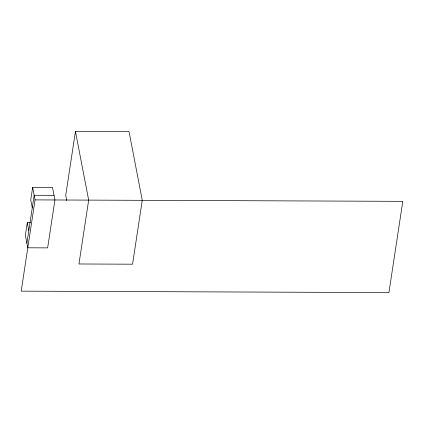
<?xml version="1.0" encoding="UTF-8"?>
<svg xmlns="http://www.w3.org/2000/svg" width="424" height="424" viewBox="0 0 424 424"><rect width="100%" height="100%" fill="white"/><g stroke="black" fill="none" stroke-linecap="round" stroke-linejoin="round"><path stroke-width="0.64" d="M30.586 222.717L27.279 222.701L25.371 235.251L27.788 247.802L47.642 247.881L54.924 199.969L52.507 187.419L32.653 187.344L30.745 199.889L32.272 207.818M26.898 243.18L34.18 195.268L54.034 195.347M35.07 199.895L21.2 291.145L388.93 292.592L402.8 201.342L35.07 199.895L32.653 187.344M75.44 131.408L88.669 200.107L78.959 263.982L132.553 264.194L142.263 200.314L129.034 131.615L75.44 131.408L65.731 195.284L66.727 200.467M27.279 222.701L28.806 230.63"/></g></svg>
